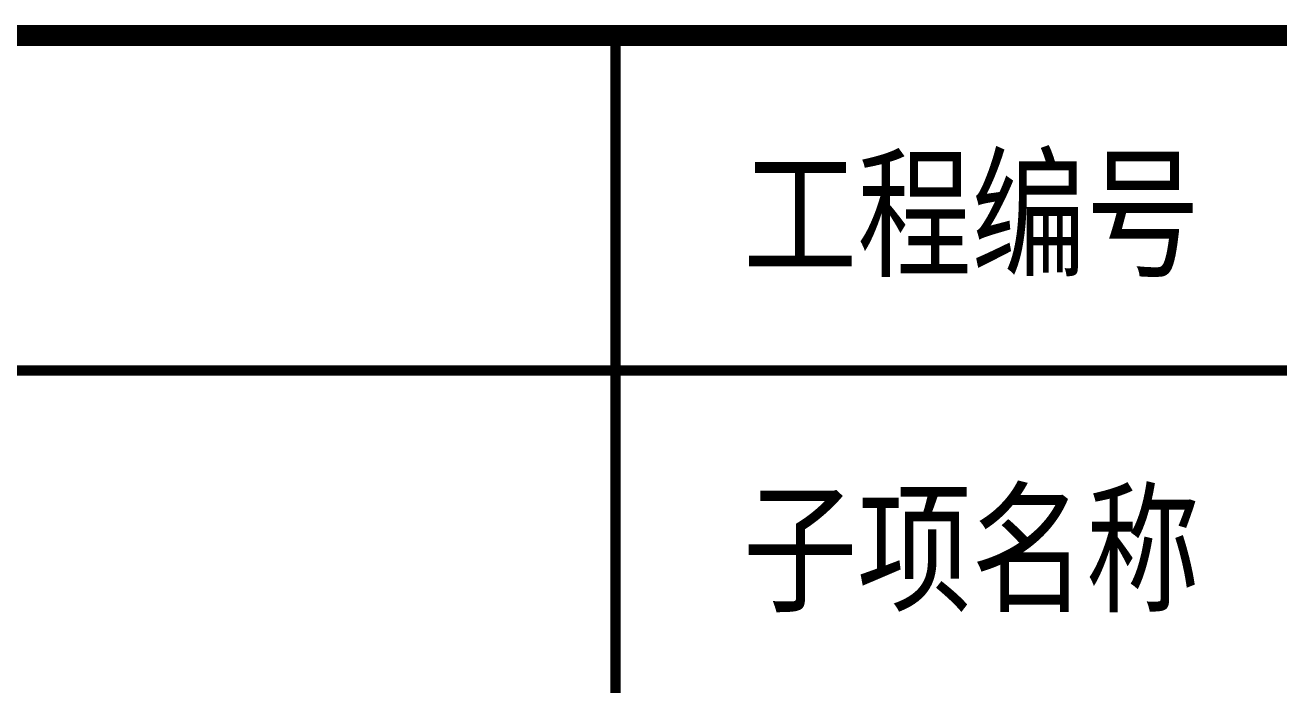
# Model space of a CAD drawing. Extents: x 7651907 to 8255021, y -2490714 to -1144618.
# Drawn here: x 7894608 to 7897600, y -2197512 to -2195935 of the extents above; entities that cross this region are included whole.
import ezdxf
from ezdxf.enums import TextEntityAlignment as Align

# ---------------------------------------------------------------- set-up
doc = ezdxf.new("R2010")
doc.units = 0
doc.header["$LTSCALE"] = 1000
for name, color, linetype in [('图框', 4, 'CONTINUOUS'), ('图框文字', 7, 'CONTINUOUS'), ('辅助水', 52, 'CONTINUOUS')]:
    doc.layers.add(name, color=color, linetype=linetype)
doc.styles.add('宋体', font='', dxfattribs={"width": 0.8})
doc.styles.get('宋体').set_extended_font_data('SimSun')

# ---------------------------------------------------------------- blocks, each defined once
blk = doc.blocks.new('65da65sd56ad56asd56')
at = {"layer": '图框', "ltscale": 0.1, "flags": 128}
for points, const_width in [([(8434846.5, -739037.1), (8434846.5, -735837.1), (8463446.5, -735837.1)], 50), ([(8434846.5, -739037.1), (8434846.5, -735837.1), (8450346.5, -735837.1)], 50), ([(8443446.5, -735837.1), (8443446.5, -739037.1)], 25), ([(8434846.5, -736637.1), (8450346.5, -736637.1)], 25)]:
    blk.add_lwpolyline(points, dxfattribs=dict(at, const_width=const_width))
at = {"layer": '图框文字', "ltscale": 0.1, "style": '宋体', "width": 0.8}
for s, p in [('工程编号', (8444296.5, -736387.2)), ('子项名称', (8444296.5, -737187.2))]:
    blk.add_text(s, height=250, dxfattribs=at).set_placement(p, align=Align.CENTER)

msp = doc.modelspace()

# ---------------------------------------------------------------- block references
at = {"layer": '辅助水'}
msp.add_blockref('65da65sd56ad56asd56', (-547429.9, -1460123.3), dxfattribs=at)

doc.saveas('drawing.dxf')
